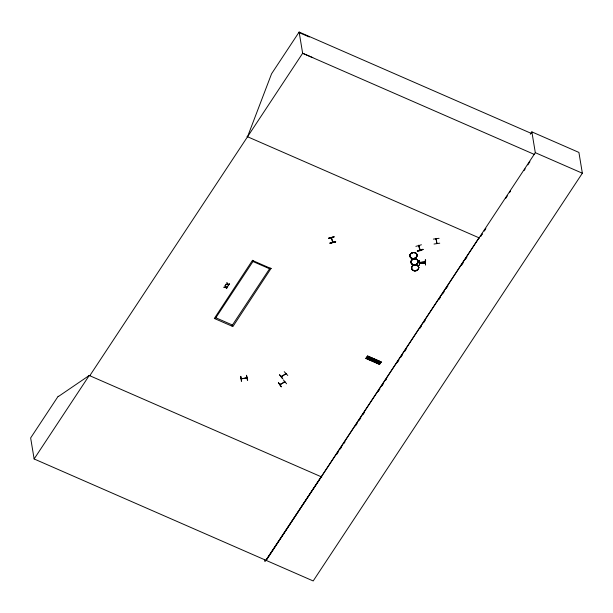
<?xml version="1.0" encoding="UTF-8"?>
<svg xmlns="http://www.w3.org/2000/svg" width="613" height="613" viewBox="0 0 613 613"><rect width="100%" height="100%" fill="white"/><g stroke="black" fill="none" stroke-linecap="round" stroke-linejoin="round"><path stroke-width="0.92" d="M436.678 243.077L437.015 243.53M281.313 376.482L281.083 376.39M285.796 373.378L285.896 373.915L285.911 373.509M436.448 239.269L436.287 238.472M284.662 381.93L280.064 384.795L279.827 384.374M418.917 245.989L418.786 245.361M419.943 249.859L420.273 250.173L420.12 249.46M365.969 358.482L367.616 355.984L381.117 361.9L379.455 364.39L365.946 358.498L366.176 358.153L379.57 364.137L379.822 363.762M381.01 361.976L380.619 362.651L367.202 356.459L367.486 356.038L381.102 361.931M282.8 378.642L279.497 374.689L282.593 378.796M281.183 386.857L278.394 382.581M247.537 136.745L271.574 73.775L299.129 32.045L531.119 133.327M366.313 357.862L379.845 363.716M367.333 356.429L380.834 362.321L367.317 356.459M367.417 356.314L380.918 362.206M379.57 364.137L366.061 358.245M379.754 363.953L366.329 357.839M379.937 363.67L366.421 357.793M281.145 376.29L281.275 376.834L285.964 373.838M530.299 134.262L531.869 131.887L578.91 152.422L582.35 173.218L313.189 580.955L34.129 458.961L89.268 375.432L89.82 375.669M226.756 288.118L226.557 288.639L225.707 287.359L223.914 287.512L224.097 287.014M224.128 287.183L225.561 287.076L225.078 285.535M228.618 285.298L228.419 285.819L227.569 284.539L225.768 284.693L225.959 284.194M225.99 284.363L227.415 284.256L226.933 282.716M226.09 287.122L227.515 287.19L227.707 286.685M227.952 284.302L229.377 284.371L229.569 283.865M271.099 268.356L232.894 326.553L214.335 318.454L252.541 260.249M367.425 358.804L368.857 356.636M373.302 361.379L374.735 359.203M374.666 361.976L376.106 359.8M375.884 362.505L377.324 360.329M377.256 363.103L378.688 360.927M378.175 363.501L379.608 361.333M266.119 560.251L478.983 237.798M266.149 560.42L535.31 152.683L531.869 131.887M336.545 454.631L338.123 452.233M340.238 449.038L341.816 446.639M343.931 443.444L344.981 441.843M355.54 425.859L357.118 423.46M359.233 420.265L360.812 417.867M362.927 414.672L364.505 412.273M378.221 391.492L379.807 389.094M381.914 385.899L383.5 383.5M385.608 380.305L386.665 378.704M397.216 362.72L398.802 360.321M400.91 357.126L402.496 354.728M404.603 351.533L406.189 349.134M419.905 328.353L421.491 325.955M423.598 322.752L425.184 320.361M438.9 299.573L440.486 297.182M442.594 293.979L444.18 291.581M446.287 288.386L447.873 285.987M461.589 265.207L463.175 262.808M465.282 259.613L466.868 257.215M484.255 230.879L485.825 228.496L484.27 230.886M505.771 198.283L507.342 195.899M509.441 192.72L510.491 191.133M524.138 170.46L525.188 168.874M527.808 164.897L529.908 161.717M321.22 476.776L264.954 561.631L264.647 559.761M246.349 377.892L246.939 377.983L246.74 377.455M420.25 250.127L418.809 245.667M331.273 237.79L332.698 242.357L332.507 241.583M332.553 241.89L332.913 242.288L331.503 237.675M367.126 356.751L380.658 362.605M281.689 376.574L281.62 376.144M436.923 243.215L436.142 238.802M278.386 382.589L281.39 386.734M331.227 237.423L331.372 238.204L331.526 237.76M299.129 32.045L302.646 53.277L89.782 375.723L89.23 375.485L58.266 396.596L58.204 396.213L30.65 437.943L34.129 458.961M281.183 376.658L285.796 373.715M287.788 375.478L284.225 371.67M279.926 384.65L284.7 381.884M286.6 383.784L283.382 379.907M417.078 255.284L417.062 255.276A3.586 3.004 -9.4 0 0 411.553 253.016A3.609 3.019 -9.4 0 0 411.737 258.288A3.601 3.011 -9.4 0 0 417.039 255.345L417.093 255.337M418.143 261.552L418.12 261.552A3.594 3.011 -9.4 0 0 412.641 259.353A3.601 3.011 -9.4 0 0 412.817 264.571A3.601 3.011 -9.4 0 0 418.104 261.567A3.601 3.011 -9.4 0 0 412.633 259.337A3.601 3.011 -9.4 0 0 412.817 264.578A3.594 3.011 -9.4 0 0 418.097 261.567A3.601 3.011 -9.4 0 0 412.633 259.345A3.594 3.011 -9.4 0 0 412.825 264.571A3.601 3.011 -9.4 0 0 418.104 261.559A3.586 3.004 -9.4 0 0 412.641 259.353A3.586 3.004 -9.4 0 0 412.825 264.563A3.586 3.004 -9.4 0 0 418.089 261.559M285.551 374.106L285.497 373.8M422.732 262.87L422.709 262.387M241.614 381.087L240.786 376.321L241.384 381.278M246.84 377.999L241.231 378.788L246.84 377.784M284.233 381.868L284.455 382.305M417.055 255.345L417.078 255.345A3.601 3.011 -9.4 0 0 411.568 253.123A3.601 3.011 -9.4 0 0 411.752 258.357A3.586 3.004 -9.4 0 0 417.024 255.353A3.586 3.004 -9.4 0 0 411.576 253.138A3.586 3.004 -9.4 0 0 411.76 258.349A3.609 3.019 -9.4 0 0 417.032 255.269L417.062 255.276A3.609 3.019 -9.4 0 0 411.553 253.046A3.586 3.004 -9.4 0 0 411.737 258.226A3.586 3.004 -9.4 0 0 417.009 255.223M328.507 238.173L334.123 236.771L328.583 238.434M334.146 236.894L328.568 238.365M330.078 243.3C347.264 239.001 318.339 245.759 335.656 241.851M419.545 260.333L419.415 265.322L419.246 260.487M241.185 378.482L241.783 378.911L241.752 378.382M247.399 380.198L246.51 375.317M246.518 375.325L247.683 380.19M439.092 238.311L433.368 239.108M436.042 238.61L436.18 239.331L436.356 238.955M439.743 243.185L434.027 244.035M226.963 282.884L227.829 284.187L229.599 284.041M225.101 285.704L225.967 287.007L227.737 286.853M425.391 260.012L425.56 264.854M419.629 262.349L425.376 261.92M419.637 262.548L425.384 262.103L419.637 262.609M425.407 262.747L419.637 263.031L425.407 262.778M419.667 263.398L425.414 262.954L419.667 263.414M425.46 264.747L425.606 259.996M241.33 378.987L241.292 378.413M241.737 378.65L241.691 378.344M284.34 382.343L284.256 381.799M422.778 262.479C422.028 261.828 422.319 263.682 422.257 262.517M436.18 239.331L436.088 238.503M299.228 32.65L309.358 36.995M312.768 57.622L302.646 53.277L534.636 154.56M535.31 152.683L582.35 173.218M246.993 136.507L479.527 238.036M252.579 260.51L271.138 268.617M89.23 375.485L321.771 477.014M227.975 284.47L228.649 285.474M226.113 287.29L226.787 288.294M436.74 243.499L436.663 242.809M421.415 244.771L415.875 246.372M335.587 241.614L330.024 243.108M436.617 242.871L436.724 243.553L436.15 238.855M419.851 249.476L419.989 250.211L418.556 245.736M418.702 245.277L418.901 246.043M418.61 245.759L418.725 246.15L418.51 245.33M331.418 237.369L331.625 238.189M270.126 267.935L231.883 325.871M269.574 268.778L252.954 261.521M284.731 381.592L284.815 382.129L284.593 381.608M280.386 384.152L280.455 384.604L280.241 384.083M280.049 384.474L279.896 384.274M253.506 260.678L215.263 318.614M246.87 377.485L246.84 378.022M246.349 377.524L246.449 378.091L246.25 377.685M232.442 325.028L215.822 317.772M425.307 259.904L425.483 264.877M482.155 234.059L480.577 236.442L482.163 234.059M418.771 267.575L418.756 267.582A3.601 3.011 -9.4 0 1 413.438 270.594A3.601 3.011 -9.4 0 1 413.254 265.36A3.601 3.011 -9.4 0 1 418.725 267.582L418.756 267.582A3.586 3.004 -9.4 0 1 413.446 270.586A3.586 3.004 -9.4 0 1 413.262 265.375A3.586 3.004 -9.4 0 1 418.71 267.59M422.901 249.292C411.3 251.943 420.763 251.568 422.909 249.33M422.932 249.445L417.376 250.985L422.932 249.445M418.748 267.513L418.733 267.513A3.609 3.019 -9.4 0 1 413.423 270.525A3.609 3.019 -9.4 0 1 413.239 265.283A3.609 3.019 -9.4 0 1 418.717 267.513L418.763 267.521M413.423 270.456A3.586 3.004 -9.4 0 0 418.687 267.452A3.586 3.004 -9.4 0 0 413.239 265.245A3.586 3.004 -9.4 0 0 413.423 270.456"/></g></svg>
